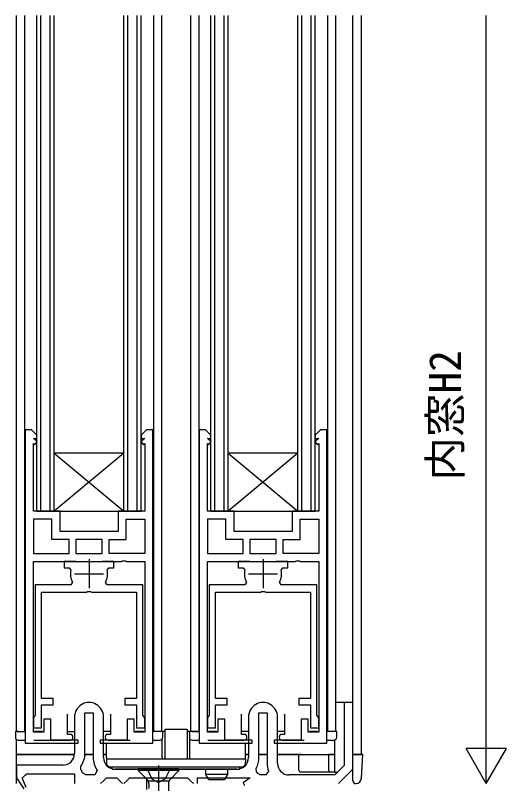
# Model space of a CAD drawing. Units: millimetres, scale not verified. Extents: x -438 to 438, y -681 to 679.
# Drawn here: x -221 to -136.3, y 391.5 to 524 of the extents above; entities that cross this region are included whole.
import ezdxf
from ezdxf.enums import TextEntityAlignment as Align

# ---------------------------------------------------------------- set-up
doc = ezdxf.new("R2010")
doc.units = ezdxf.units.MM
doc.header["$LTSCALE"] = 4
for name, color, linetype in [('0-2_YKK_11', 7, 'Continuous'), ('0-3_YKK_12', 2, 'Continuous'), ('0-4_YKK_13', 4, 'Continuous'), ('0-6_YKK_D', 6, 'Continuous')]:
    doc.layers.add(name, color=color, linetype=linetype)
doc.styles.add('ＭＳ ゴシック', font='')
doc.styles.get('ＭＳ ゴシック').set_extended_font_data('MS Gothic')

msp = doc.modelspace()

# ---------------------------------------------------------------- linework, layer by layer
at = {"layer": '0-2_YKK_11'}
for p, q in [((-208.295, 430.2), (-208.295, 425.2)), ((-178.296, 430.2), (-178.296, 425.2)), ((-210.795, 427.7), (-205.795, 427.7)), ((-180.796, 427.7), (-175.796, 427.7)), ((-210.796, 403), (-210.796, 396.7)), ((-207.596, 403.7), (-207.596, 396)), ((-205.796, 396), (-205.796, 403)), ((-180.796, 403), (-180.796, 396)), ((-177.596, 403.7), (-177.596, 395)), ((-175.796, 395), (-175.796, 403)), ((-209.696, 393.901), (-209.703, 394.492)), ((-182.796, 394), (-203.796, 394)), ((-179.413, 393.538), (-179.487, 394.13))]:
    msp.add_line(p, q, dxfattribs=at)
for points in [[(-219.296, 452.5), (-219.296, 398.5), (-218.296, 398.5), (-210.196, 398.5), (-210.196, 399), (-214.896, 399), (-214.896, 402.6), (-216.096, 402.6), (-216.096, 400.4), (-217.896, 400.4), (-217.896, 429.8), (-202.754, 429.8), (-202.571, 429.92), (-202.021, 429.92), (-201.837, 429.8), (-198.696, 429.8), (-198.696, 400.4), (-200.496, 400.4), (-200.496, 402.6), (-201.696, 402.6), (-201.696, 399), (-206.396, 399), (-206.396, 398.5), (-198.296, 398.5), (-197.296, 398.5), (-197.296, 452.5), (-198.396, 452.5), (-199.296, 451.6), (-199.296, 451), (-198.696, 451), (-199.349, 450.535), (-198.943, 449.965), (-198.696, 450.141), (-198.696, 438.5), (-203.296, 438.5), (-203.296, 435), (-213.296, 435), (-213.296, 438.5), (-217.896, 438.5), (-217.896, 450.141)], [(-217.896, 450.141), (-217.649, 449.965), (-217.243, 450.535), (-217.896, 451), (-217.296, 451), (-217.296, 451.6), (-218.196, 452.5), (-219.296, 452.5)], [(-189.293, 452.5), (-189.293, 398.5), (-188.293, 398.5), (-180.193, 398.5), (-180.193, 399), (-184.893, 399), (-184.893, 402.6), (-186.093, 402.6), (-186.093, 400.4), (-187.893, 400.4), (-187.893, 429.8), (-172.751, 429.8), (-172.567, 429.92), (-172.018, 429.92), (-171.834, 429.8), (-168.693, 429.8), (-168.693, 400.4), (-170.493, 400.4), (-170.493, 402.6), (-171.693, 402.6), (-171.693, 399), (-176.393, 399), (-176.393, 398.5), (-168.293, 398.5), (-167.293, 398.5), (-167.293, 452.5), (-168.393, 452.5), (-169.293, 451.6), (-169.293, 451), (-168.693, 451), (-169.346, 450.535), (-168.94, 449.965), (-168.693, 450.141), (-168.693, 438.5), (-173.293, 438.5), (-173.293, 435), (-183.293, 435), (-183.293, 438.5), (-187.893, 438.5), (-187.893, 450.141)], [(-187.893, 450.141), (-187.646, 449.965), (-187.24, 450.535), (-187.893, 451), (-187.293, 451), (-187.293, 451.6), (-188.193, 452.5), (-189.293, 452.5)], [(-210.569, 429.8), (-212.595, 429.8), (-212.595, 428.7), (-211.725, 428.7), (-211.431, 428.34)], [(-205.16, 428.34), (-204.866, 428.7), (-203.995, 428.7), (-203.995, 429.8), (-206.022, 429.8)], [(-180.569, 429.8), (-182.596, 429.8), (-182.596, 428.7), (-181.725, 428.7), (-181.431, 428.34)], [(-175.16, 428.34), (-174.866, 428.7), (-173.996, 428.7), (-173.996, 429.8), (-176.022, 429.8)], [(-211.141, 426.237), (-211.408, 425.8), (-217.595, 425.8), (-217.595, 403.32), (-217.745, 403.06), (-217.895, 402.8), (-217.895, 401.1), (-216.495, 401.1), (-216.495, 405.1), (-214.495, 405.1), (-214.495, 406.2), (-216.495, 406.2), (-216.495, 424.5), (-208.754, 424.5), (-208.57, 424.62), (-208.02, 424.62), (-207.837, 424.5), (-200.095, 424.5), (-200.095, 406.2), (-202.095, 406.2), (-202.095, 405.1), (-200.095, 405.1), (-200.095, 401.1), (-198.695, 401.1), (-198.695, 402.8), (-198.845, 403.06), (-198.995, 403.32), (-198.995, 425.8), (-205.183, 425.8), (-205.449, 426.237)], [(-181.142, 426.237), (-181.409, 425.8), (-187.596, 425.8), (-187.596, 403.32), (-187.746, 403.06), (-187.896, 402.8), (-187.896, 401.1), (-186.496, 401.1), (-186.496, 405.1), (-184.496, 405.1), (-184.496, 406.2), (-186.496, 406.2), (-186.496, 424.5), (-178.754, 424.5), (-178.571, 424.62), (-178.021, 424.62), (-177.837, 424.5), (-170.096, 424.5), (-170.096, 406.2), (-172.096, 406.2), (-172.096, 405.1), (-170.096, 405.1), (-170.096, 401.1), (-168.696, 401.1), (-168.696, 402.8), (-168.846, 403.06), (-168.996, 403.32), (-168.996, 425.8), (-175.183, 425.8), (-175.45, 426.237)], [(-165.296, 391.5), (-162.796, 394), (-162.796, 405.5), (-164.296, 405.5), (-164.296, 394.621), (-165.917, 393), (-173.796, 393)], [(-208.996, 396.7), (-208.996, 403.7), (-207.596, 403.7)], [(-178.996, 396), (-178.996, 403.7), (-177.596, 403.7)], [(-212.796, 394.7), (-220.796, 394.7), (-220.796, 392.5), (-219.542, 390.593)], [(-206.887, 393.791), (-207.294, 393), (-208.927, 393), (-209.401, 393.34)], [(-177.357, 393.674), (-177.826, 393), (-178.764, 393), (-179.197, 393.25)], [(-219.105, 390.823), (-219.796, 392.5), (-219.789, 392.5), (-219.293, 392.937), (-218.996, 393.2), (-210.796, 393.2), (-210.796, 391.5)], [(-206.296, 391.5), (-205.796, 392), (-205.296, 392.5), (-203.496, 392.5), (-202.996, 392), (-202.496, 391.5)], [(-202.296, 391.5), (-201.796, 392), (-201.296, 392.5), (-191.296, 392.5), (-190.796, 392), (-190.296, 391.5)], [(-189.596, 391.5), (-189.596, 392.5), (-180.496, 392.5), (-181.723, 391.631), (-181.513, 391.199)]]:
    msp.add_lwpolyline(points, dxfattribs=at)
for points in [[(-217.896, 431.2), (-211.746, 431.2), (-211.746, 433.6), (-214.696, 433.6), (-214.696, 437.1), (-217.896, 437.1)], [(-198.696, 431.2), (-204.846, 431.2), (-204.846, 433.6), (-201.896, 433.6), (-201.896, 437.1), (-198.696, 437.1)], [(-187.893, 431.2), (-181.743, 431.2), (-181.743, 433.6), (-184.693, 433.6), (-184.693, 437.1), (-187.893, 437.1)], [(-168.693, 431.2), (-174.843, 431.2), (-174.843, 433.6), (-171.893, 433.6), (-171.893, 437.1), (-168.693, 437.1)], [(-206.046, 433.6), (-210.546, 433.6), (-210.546, 431.2), (-206.046, 431.2)], [(-176.043, 433.6), (-180.543, 433.6), (-180.543, 431.2), (-176.043, 431.2)]]:
    msp.add_lwpolyline(points, close=True, dxfattribs=at)
for centre, radius, start, end in [((-208.295, 427.7), 3.2, 168.46306, 207.20291), ((-208.295, 427.7), 3.2, 332.79709, 11.53694), ((-178.296, 427.7), 3.2, 168.46306, 207.20291), ((-178.296, 427.7), 3.2, 332.79709, 11.53694), ((-208.296, 403), 2.5, 359.99999, 180.00001), ((-178.296, 403), 2.5, 359.99999, 180.00001), ((-212.796, 396.7), 2, 270.00001, 359.99999), ((-212.796, 396.7), 3.8, 324.46721, 359.99999), ((-203.796, 396), 3.8, 179.99998, 215.54875), ((-203.796, 396), 2, 180.00001, 269.99999), ((-182.796, 396), 2, 270.00001, 359.99999), ((-182.796, 396), 3.8, 330.5264, 359.99998), ((-173.796, 395), 3.8, 179.99999, 200.4162), ((-173.796, 395), 2, 180.00001, 269.99999), ((-211.296, 392.7), 2, 18.66298, 36.89788), ((-180.496, 392.5), 1.5, 30.00006, 43.80072)]:
    msp.add_arc(centre, radius, start, end, dxfattribs=at)
at = {"layer": '0-3_YKK_12'}
for p, q in [((-220.796, 400.5), (-220.796, 524)), ((-219.396, 524), (-219.396, 400.5)), ((-217.296, 438.5), (-217.296, 524)), ((-216.596, 438.5), (-216.596, 524)), ((-214.996, 438.5), (-214.996, 524)), ((-214.296, 438.5), (-214.296, 524)), ((-202.296, 438.5), (-202.296, 524)), ((-201.596, 438.5), (-201.596, 524)), ((-199.996, 438.5), (-199.996, 524)), ((-199.296, 438.5), (-199.296, 524)), ((-197.196, 524), (-197.196, 400.5)), ((-195.796, 524), (-195.796, 400.5)), ((-190.782, 524), (-190.782, 400.5)), ((-189.382, 524), (-189.382, 400.5)), ((-187.296, 438.5), (-187.296, 524)), ((-186.596, 438.5), (-186.596, 524)), ((-184.996, 438.5), (-184.996, 524)), ((-184.296, 438.5), (-184.296, 524)), ((-172.296, 438.5), (-172.296, 524)), ((-171.596, 438.5), (-171.596, 524)), ((-169.996, 438.5), (-169.996, 524)), ((-169.296, 438.5), (-169.296, 524)), ((-167.196, 524), (-167.196, 400.5)), ((-165.782, 524), (-165.782, 400.5)), ((-162.796, 396.5), (-162.796, 524)), ((-161.296, 396.5), (-161.296, 524)), ((-202.296, 448.5), (-214.296, 438.5)), ((-172.296, 448.5), (-184.296, 438.5)), ((-217.296, 438.5), (-199.296, 438.5)), ((-187.296, 438.5), (-169.296, 438.5)), ((-220.745, 400.5), (-219.296, 400.5)), ((-217.696, 400.5), (-216.296, 400.5)), ((-211.995, 400.5), (-210.796, 400.5)), ((-204.595, 400.5), (-205.796, 400.5)), ((-198.896, 400.5), (-200.296, 400.5)), ((-195.196, 400.5), (-197.296, 400.5)), ((-189.293, 400.5), (-191.396, 400.5)), ((-186.293, 400.5), (-187.693, 400.5)), ((-180.796, 400.5), (-181.996, 400.5)), ((-174.596, 400.5), (-175.796, 400.5)), ((-168.893, 400.5), (-170.293, 400.5)), ((-165.782, 400.5), (-167.293, 400.5)), ((-220.796, 396.5), (-220.796, 399.1)), ((-220.796, 396.5), (-210.806, 396.5)), ((-209.001, 396.5), (-207.596, 396.5)), ((-205.796, 396.5), (-205.296, 396.5)), ((-181.296, 396.5), (-180.796, 396.5)), ((-178.996, 396.5), (-177.596, 396.5)), ((-175.796, 396.5), (-165.996, 396.5)), ((-162.796, 396.5), (-161.296, 396.5))]:
    msp.add_line(p, q, dxfattribs=at)
for points in [[(-202.296, 448.5), (-214.296, 448.5), (-202.296, 438.5)], [(-172.296, 448.5), (-184.296, 448.5), (-172.296, 438.5)]]:
    msp.add_lwpolyline(points, dxfattribs=at)
at = {"layer": '0-4_YKK_13'}
for p, q in [((-164.296, 405.5), (-165.496, 405.5)), ((-164.296, 405.5), (-164.296, 404.75)), ((-204.595, 403.5), (-204.595, 400)), ((-174.592, 403.5), (-174.592, 400)), ((-220.995, 400.5), (-220.995, 399.5)), ((-220.495, 400.5), (-220.995, 400.5)), ((-220.495, 400.5), (-219.296, 400.5)), ((-198.896, 400.5), (-200.296, 400.5)), ((-195.196, 400.9), (-191.396, 400.9)), ((-195.196, 395.997), (-195.196, 400.9)), ((-191.396, 400.9), (-191.396, 395.997)), ((-190.992, 400.5), (-190.992, 399.5)), ((-190.492, 400.5), (-190.992, 400.5)), ((-190.492, 400.5), (-189.292, 400.5)), ((-168.892, 400.5), (-170.292, 400.5)), ((-220.495, 399), (-219.296, 399)), ((-217.795, 399), (-211.57, 399)), ((-204.595, 400), (-205.02, 400)), ((-205.02, 399), (-202.495, 399)), ((-197.296, 399), (-196.095, 399)), ((-195.696, 395.997), (-195.696, 399.2)), ((-190.896, 395.997), (-190.896, 399.205)), ((-190.492, 399), (-189.292, 399)), ((-187.792, 399), (-181.567, 399)), ((-174.592, 400), (-175.017, 400)), ((-175.017, 399), (-172.492, 399)), ((-167.292, 399), (-166.092, 399)), ((-205.296, 395.997), (-205.296, 398.5)), ((-181.296, 395.997), (-181.296, 398.5)), ((-220.796, 391.5), (-220.796, 396.5)), ((-210.796, 396.5), (-220.796, 396.5)), ((-207.596, 396.5), (-209.001, 396.5)), ((-205.296, 396.5), (-205.796, 396.5)), ((-180.796, 396.5), (-181.296, 396.5)), ((-177.596, 396.5), (-178.996, 396.5)), ((-172.396, 396.5), (-175.796, 396.5)), ((-171.796, 396.5), (-172.096, 396.5)), ((-171.796, 396.5), (-166.996, 396.5)), ((-166.996, 396.5), (-166.996, 393.8)), ((-165.996, 396.5), (-166.996, 396.5)), ((-162.296, 396.5), (-162.796, 396.5)), ((-161.595, 396.5), (-162.296, 396.5)), ((-205.296, 395.997), (-205.296, 395.7)), ((-205.296, 395.7), (-205.296, 395.2)), ((-181.296, 395.7), (-205.296, 395.7)), ((-195.696, 395.997), (-195.696, 395.7)), ((-195.196, 395.7), (-195.196, 395.997)), ((-191.396, 395.997), (-191.396, 395.7)), ((-190.896, 395.7), (-190.896, 395.997)), ((-181.296, 395.7), (-181.296, 395.997)), ((-181.296, 395.7), (-181.296, 395.2)), ((-204.296, 394), (-204.296, 394.4)), ((-204.296, 394.4), (-182.296, 394.4)), ((-192.796, 394.05), (-199.796, 394.05)), ((-199.796, 394.05), (-199.796, 393.75)), ((-192.796, 393.75), (-199.796, 393.75)), ((-199.796, 393.75), (-198.269, 392.223)), ((-196.296, 394.655), (-196.296, 373.94)), ((-192.796, 393.75), (-194.323, 392.223)), ((-192.796, 394.05), (-192.796, 393.75)), ((-188.146, 393.066), (-188.146, 394)), ((-184.446, 394), (-184.446, 393.066)), ((-181.796, 394.334), (-181.796, 394.4)), ((-162.796, 392.002), (-162.796, 394.414)), ((-198.396, 392.25), (-198.396, 390.5)), ((-187.646, 392.2), (-188.146, 393.066)), ((-184.446, 393.066), (-188.146, 393.066)), ((-187.646, 392.2), (-184.946, 392.2)), ((-184.446, 393.066), (-184.946, 392.2)), ((-165.996, 393.5), (-171.876, 393.5)), ((-165.496, 393.5), (-165.417, 393.5)), ((-194.616, 391.93), (-197.976, 391.93)), ((-197.976, 391.516), (-197.976, 390.642)), ((-194.616, 391.516), (-194.616, 389.942))]:
    msp.add_line(p, q, dxfattribs=at)
for points in [[(-211.57, 400), (-211.995, 400), (-211.995, 403.5)], [(-181.567, 400), (-181.992, 400), (-181.992, 403.5)], [(-216.295, 400.5), (-216.795, 400.5), (-217.696, 400.5)], [(-195.595, 399.5), (-195.595, 400.5), (-197.296, 400.5)], [(-186.292, 400.5), (-186.792, 400.5), (-187.692, 400.5)], [(-165.592, 399.5), (-165.592, 400.5), (-167.292, 400.5)], [(-202.495, 399), (-201.495, 399), (-201.198, 399)], [(-172.492, 399), (-171.492, 399), (-171.194, 399)], [(-165.996, 399.009), (-165.996, 393.5), (-165.496, 393.5)], [(-172.096, 393.8), (-172.096, 396.5), (-172.396, 396.5)], [(-161.344, 392.439), (-161.096, 396.5), (-161.595, 396.5)], [(-204.796, 394.334), (-204.796, 394.4), (-181.796, 394.4)], [(-204.296, 394), (-182.296, 394), (-182.296, 394.4)], [(-198.297, 394.05), (-197.441, 392.333), (-196.296, 391.725)], [(-194.295, 394.05), (-195.151, 392.333), (-196.296, 391.725)]]:
    msp.add_lwpolyline(points, dxfattribs=at)
for centre, radius, start, end in [((-165.496, 405), 0.5, 90, 124.86876), ((-220.495, 399.5), 0.5, 180, 270), ((-211.57, 399.5), 0.5, 270, 90), ((-205.02, 399.5), 0.5, 90, 270), ((-196.095, 399.5), 0.5, 270, 0), ((-190.492, 399.5), 0.5, 180, 270), ((-181.567, 399.5), 0.5, 270, 90), ((-175.017, 399.5), 0.5, 90, 270), ((-166.092, 399.5), 0.5, 270, 0), ((-204.296, 395.2), 1, 180, 240), ((-182.296, 395.2), 1, 300, 0), ((-171.796, 393.8), 0.3, 180, 270), ((-166.696, 393.8), 0.3, 180, 270), ((-198.976, 391.516), 1, 0, 45), ((-193.616, 391.516), 1, 135, 180), ((-162.342, 392.5), 1, 275.33842, 356.5), ((-162.296, 392.002), 0.5, 180, 275.33842), ((-162.342, 392.5), 1, 270, 275.33842)]:
    msp.add_arc(centre, radius, start, end, dxfattribs=at)
at = {"layer": '0-6_YKK_D'}
for p, q in [((-139.796, 398.5), (-139.796, 524)), ((-139.796, 391.5), (-139.796, 403.624)), ((-139.796, 391.5), (-143.296, 397.562)), ((-136.296, 397.562), (-143.296, 397.562)), ((-139.796, 391.5), (-136.296, 397.562))]:
    msp.add_line(p, q, dxfattribs=at)

# ---------------------------------------------------------------- texts
at = {"layer": '0-6_YKK_D', "style": 'ＭＳ ゴシック'}
msp.add_text('内窓H2', height=5.499, rotation=90, dxfattribs=at).set_placement((-142.52, 443.778), align=Align.BOTTOM_LEFT)

doc.saveas('drawing.dxf')
